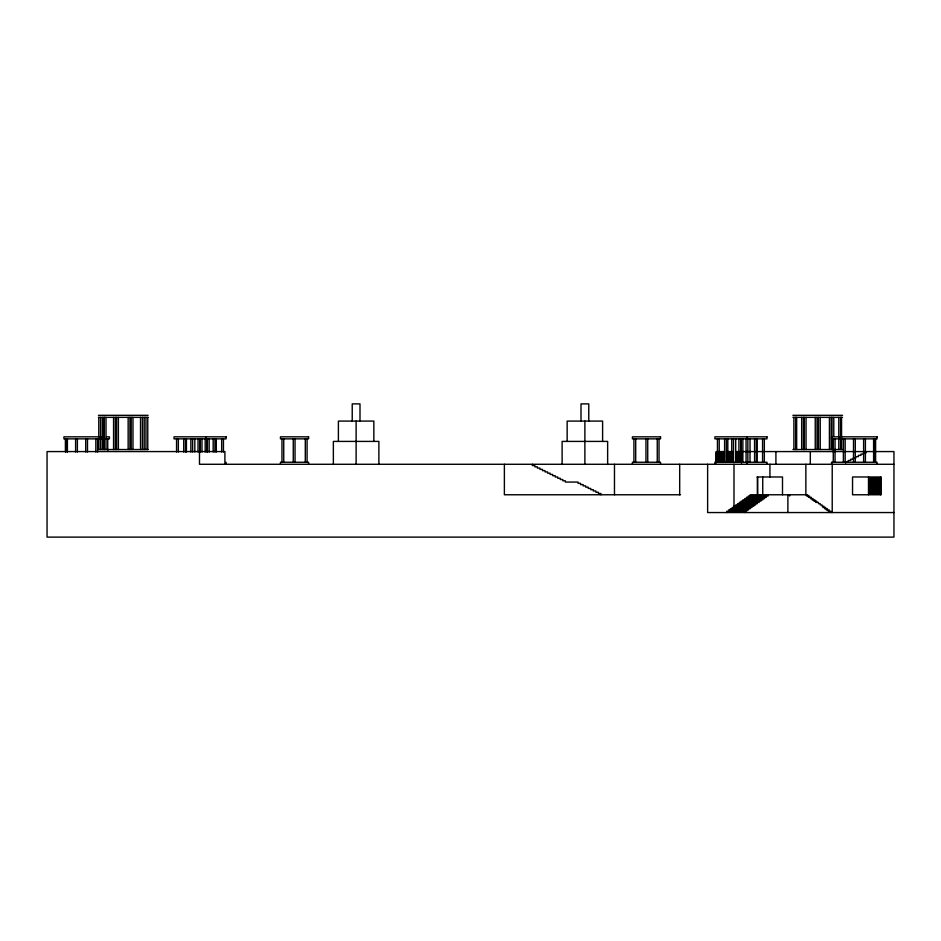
<?xml version="1.0" encoding="UTF-8"?>
<svg xmlns="http://www.w3.org/2000/svg" width="941" height="941" viewBox="0 0 941 941"><rect width="100%" height="100%" fill="white"/><g stroke="black" fill="none" stroke-linecap="round" stroke-linejoin="round"><path stroke-width="1.41" d="M98.44 415.322L148.102 415.322M792.898 415.322L842.56 415.322M98.44 417.357L148.102 417.357M792.898 417.357L842.56 417.357M103.557 436.836L63.929 436.836L63.929 438.871L103.557 438.871M106.486 436.836L109.427 436.836L109.427 438.871L105.992 438.871M98.44 449.539L148.102 449.539M792.898 449.539L842.56 449.539M724.57 451.574L716.101 451.574L716.101 463.007M727.393 451.574L733.039 451.574M735.862 451.574L893.95 451.574L893.95 537.111L47.05 537.111L47.05 451.574L224.899 451.574L224.899 464.278M716.101 452.844L724.57 452.844M727.393 452.844L733.039 452.844M735.862 452.844L741.508 452.844M716.101 454.115L724.57 454.115M727.393 454.115L733.039 454.115M735.862 454.115L741.508 454.115M716.101 455.385L724.57 455.385M727.393 455.385L733.039 455.385M735.862 455.385L741.508 455.385M716.101 456.656L724.57 456.656M727.393 456.656L733.039 456.656M735.862 456.656L741.508 456.656M716.101 457.926L724.57 457.926M727.393 457.926L733.039 457.926M735.862 457.926L741.508 457.926M716.101 459.196L724.57 459.196M727.393 459.196L733.039 459.196M735.862 459.196L741.508 459.196M716.101 460.467L724.57 460.467M727.393 460.467L733.039 460.467M735.862 460.467L741.508 460.467M716.101 461.737L724.57 461.737M727.393 461.737L733.039 461.737M735.862 461.737L741.508 461.737M893.95 464.278L199.492 464.278L199.492 451.574M757.07 476.981L782.5 476.981L782.5 494.766M881.247 476.981L852.546 476.981L852.546 494.766L881.247 494.766M868.543 478.251L881.247 478.251M868.543 479.522L881.247 479.522M868.543 480.792L881.247 480.792M868.543 482.063L881.247 482.063M868.543 483.333L881.247 483.333M868.543 484.603L881.247 484.603M868.543 485.874L881.247 485.874M868.543 487.144L881.247 487.144M868.543 488.414L881.247 488.414M868.543 489.685L881.247 489.685M868.543 490.955L881.247 490.955M868.543 492.225L881.247 492.225M868.543 493.496L881.247 493.496M680.496 494.766L504.376 494.766L504.376 464.278M806.684 496.036L809.448 496.036L809.448 497.307M808.484 497.307L811.248 497.307L811.248 498.577M810.283 498.577L813.036 498.577L813.036 499.847M812.071 499.847L814.835 499.847L814.835 501.118M813.871 501.118L816.635 501.118L816.635 502.388M815.671 502.388L818.435 502.388L818.435 503.658L820.223 503.658L820.223 504.929L822.022 504.929L822.022 506.199L823.822 506.199L823.822 507.47M733.992 506.199L753.753 506.199L753.753 504.929M822.857 507.47L825.622 507.47L825.622 508.74M824.645 508.74L827.41 508.74L827.41 510.01M826.445 510.01L829.209 510.01L829.209 511.281M828.245 511.281L831.009 511.281L831.009 512.551M893.95 512.551L707.632 512.551L707.632 464.278M880.494 476.981L880.494 494.766M877.071 464.278L877.071 462.243L831.573 462.243L831.573 464.278M875.53 438.871L875.53 462.243M875.377 438.871L875.377 462.243M873.742 438.871L873.742 462.243M873.601 438.871L873.601 462.243M868.543 476.981L868.543 494.766M866.002 451.574L866.002 452.844L863.462 452.844L863.462 454.115L860.921 454.115L860.921 455.385L858.38 455.385L858.38 456.656L855.84 456.656L855.84 457.926L853.299 457.926L853.299 459.196L850.758 459.196L850.758 460.467L848.217 460.467L848.217 461.737L845.677 461.737L845.677 463.007M865.402 438.871L865.402 462.243M863.626 438.871L863.626 462.243M855.287 438.871L855.287 462.243M853.511 438.871L853.511 462.243M845.159 438.871L845.159 462.243M843.383 438.871L843.383 462.243M841.56 417.357L841.56 449.539M840.572 417.357L840.572 449.539M838.796 417.357L838.796 449.539M835.043 438.871L835.043 462.243M833.785 417.357L833.785 436.377M833.267 438.871L833.267 462.243M832.22 464.278L832.22 512.551M832.02 417.357L832.02 449.539M831.197 417.357L831.197 449.539M829.421 417.357L829.421 449.539M820.223 417.357L820.223 449.539M818.447 417.357L818.447 449.539M817.011 417.357L817.011 449.539M815.235 417.357L815.235 449.539M810.319 451.574L810.319 464.278M807.649 496.036L807.649 494.766L750.165 494.766L750.165 496.036M806.037 417.357L806.037 449.539M805.861 464.278L805.861 494.99M804.261 417.357L804.261 449.539M803.438 417.357L803.438 449.539M801.673 417.357L801.673 449.539M796.662 417.357L796.662 449.539M795.674 417.357L795.674 449.539M793.898 417.357L793.898 449.539M789.687 494.766L789.687 496.036M787.888 494.766L787.888 512.551M775.913 451.574L775.913 464.278M769.926 464.278L769.926 476.981M768.127 494.766L768.127 496.036L748.366 496.036L748.366 497.307M766.962 464.278L766.962 462.243L714.913 462.243L714.913 464.278M766.327 496.036L766.327 497.307L746.566 497.307L746.566 498.577M764.539 497.307L764.539 498.577L744.778 498.577L744.778 499.847M764.339 438.871L764.339 462.243M762.739 476.981L762.739 494.766M762.739 498.577L762.739 499.847L742.978 499.847L742.978 501.118M762.563 438.871L762.563 462.243M760.94 499.847L760.94 501.118L741.179 501.118L741.179 502.388M759.14 501.118L759.14 502.388L739.379 502.388L739.379 503.658M757.693 477.346L757.693 494.766M757.352 476.981L757.352 494.766M757.352 502.388L757.352 503.658L737.591 503.658L737.591 504.929M757.187 438.871L757.187 462.243M756.352 438.871L756.352 462.243M755.552 503.658L755.552 504.929L735.791 504.929L735.791 506.199M754.576 438.871L754.576 462.243M751.953 506.199L751.953 507.47L732.192 507.47L732.192 508.74M750.024 438.871L750.024 462.243M750.165 507.47L750.165 508.74L730.404 508.74L730.404 510.01M748.366 508.74L748.366 510.01L728.605 510.01L728.605 511.281M747.848 438.871L747.848 462.243M747.083 436.836L747.083 438.871M747.083 462.243L747.083 464.278M746.566 510.01L746.566 511.281L726.805 511.281L726.805 512.551M746.06 438.871L746.06 462.243M744.778 511.281L744.778 512.551M742.872 438.871L742.872 462.243M741.508 451.574L741.508 463.007M741.096 438.871L741.096 462.243M740.685 438.871L740.685 462.243M738.908 438.871L738.908 462.243M735.709 438.871L735.709 462.243M733.992 464.278L733.992 508.164M733.533 438.871L733.533 462.243M731.757 438.871L731.757 462.243M727.828 438.871L727.828 462.243M726.37 438.871L726.37 462.243M724.594 438.871L724.594 462.243M719.218 438.871L719.218 462.243M717.442 438.871L717.442 462.243M679.684 464.278L679.684 494.766M660.535 464.278L660.535 462.243L632.423 462.243L632.423 464.278M659.029 438.871L659.029 462.243M657.253 438.871L657.253 462.243M647.737 438.871L647.737 462.243M645.961 438.871L645.961 462.243M635.704 438.871L635.704 462.243M633.928 438.871L633.928 462.243M614.473 464.278L614.473 494.766M607.639 464.478L607.639 441.411L562.118 441.411L562.118 464.478M602.605 441.411L602.605 421.086L567.152 421.086L567.152 441.411M600.923 494.766L600.923 493.496L598.382 493.496L598.382 492.225L595.841 492.225L595.841 490.955L593.3 490.955L593.3 489.685L590.76 489.685L590.76 488.414L588.219 488.414L588.219 487.144L585.678 487.144L585.678 485.874L583.138 485.874L583.138 484.603L580.597 484.603L580.597 483.333L578.056 483.333L578.056 482.063L565.353 482.063L565.353 480.792L562.812 480.792L562.812 479.522L560.271 479.522L560.271 478.251L557.731 478.251L557.731 476.981L555.19 476.981L555.19 475.711L552.649 475.711L552.649 474.44L550.109 474.44L550.109 473.17L547.568 473.17L547.568 471.9L545.027 471.9L545.027 470.629L542.486 470.629L542.486 469.359L539.946 469.359L539.946 468.089L537.405 468.089L537.405 466.818L534.864 466.818L534.864 465.548L532.324 465.548L532.324 464.278M588.772 421.086L588.772 403.889L580.997 403.889L580.997 421.086M584.879 421.086L584.879 464.478M378.882 464.478L378.882 441.411L333.361 441.411L333.361 464.478M373.848 441.411L373.848 421.086L338.395 421.086L338.395 441.411M360.003 421.086L360.003 403.889L352.228 403.889L352.228 421.086M356.121 421.086L356.121 464.478M308.577 464.278L308.577 462.243L280.465 462.243L280.465 464.278M307.072 438.871L307.072 462.243M305.296 438.871L305.296 462.243M295.039 438.871L295.039 462.243M293.263 438.871L293.263 462.243M283.747 438.871L283.747 462.243M281.971 438.871L281.971 462.243M226.087 462.243L226.087 464.278M223.452 438.871L223.452 452.021M221.676 438.871L221.676 452.021M216.301 438.871L216.301 452.021M214.948 438.871L214.948 452.021M213.172 438.871L213.172 452.021M209.149 438.871L209.149 452.021M207.361 438.871L207.361 452.021M206.961 438.871L206.961 452.021M206.208 436.836L206.208 438.871M205.185 438.871L205.185 452.021M201.986 438.871L201.986 452.021M200.21 438.871L200.21 452.021M199.81 438.871L199.81 452.021M198.033 438.871L198.033 452.021M194.834 438.871L194.834 452.021M192.646 438.871L192.646 452.021M190.87 438.871L190.87 452.021M186.424 438.871L186.424 452.021M185.495 438.871L185.495 452.021M183.718 438.871L183.718 452.021M178.343 438.871L178.343 452.021M176.555 438.871L176.555 452.021M147.761 417.357L147.761 449.539M145.984 417.357L145.984 449.539M144.196 417.357L144.196 449.539M142.42 417.357L142.42 449.539M140.538 417.357L140.538 449.539M132.975 417.357L132.975 449.539M131.211 417.357L131.211 449.539M129.929 417.357L129.929 449.539M128.152 417.357L128.152 449.539M118.39 417.357L118.39 449.539M116.613 417.357L116.613 449.539M115.331 417.357L115.331 449.539M113.567 417.357L113.567 449.539M107.733 438.871L107.733 450.551M106.004 417.357L106.004 449.539M104.228 417.357L104.228 449.539M104.122 417.357L104.122 449.539M102.346 417.357L102.346 449.539M100.558 417.357L100.558 449.539M98.781 417.357L98.781 449.539M97.617 438.871L97.617 452.021M95.841 438.871L95.841 452.021M87.489 438.871L87.489 452.021M85.713 438.871L85.713 452.021M77.374 438.871L77.374 452.021M75.598 438.871L75.598 452.021M67.399 438.871L67.399 452.021M67.258 438.871L67.258 452.021M65.623 438.871L65.623 452.021M65.47 438.871L65.47 452.021M226.087 436.836L174.038 436.836L174.038 438.871L226.087 438.871L226.087 436.836M308.577 436.836L280.465 436.836L280.465 438.871L308.577 438.871L308.577 436.836M660.535 436.836L632.423 436.836L632.423 438.871L660.535 438.871L660.535 436.836M766.962 436.836L714.913 436.836L714.913 438.871L766.962 438.871L766.962 436.836M877.071 436.836L831.573 436.836L831.573 438.871L877.071 438.871L877.071 436.836"/></g></svg>
